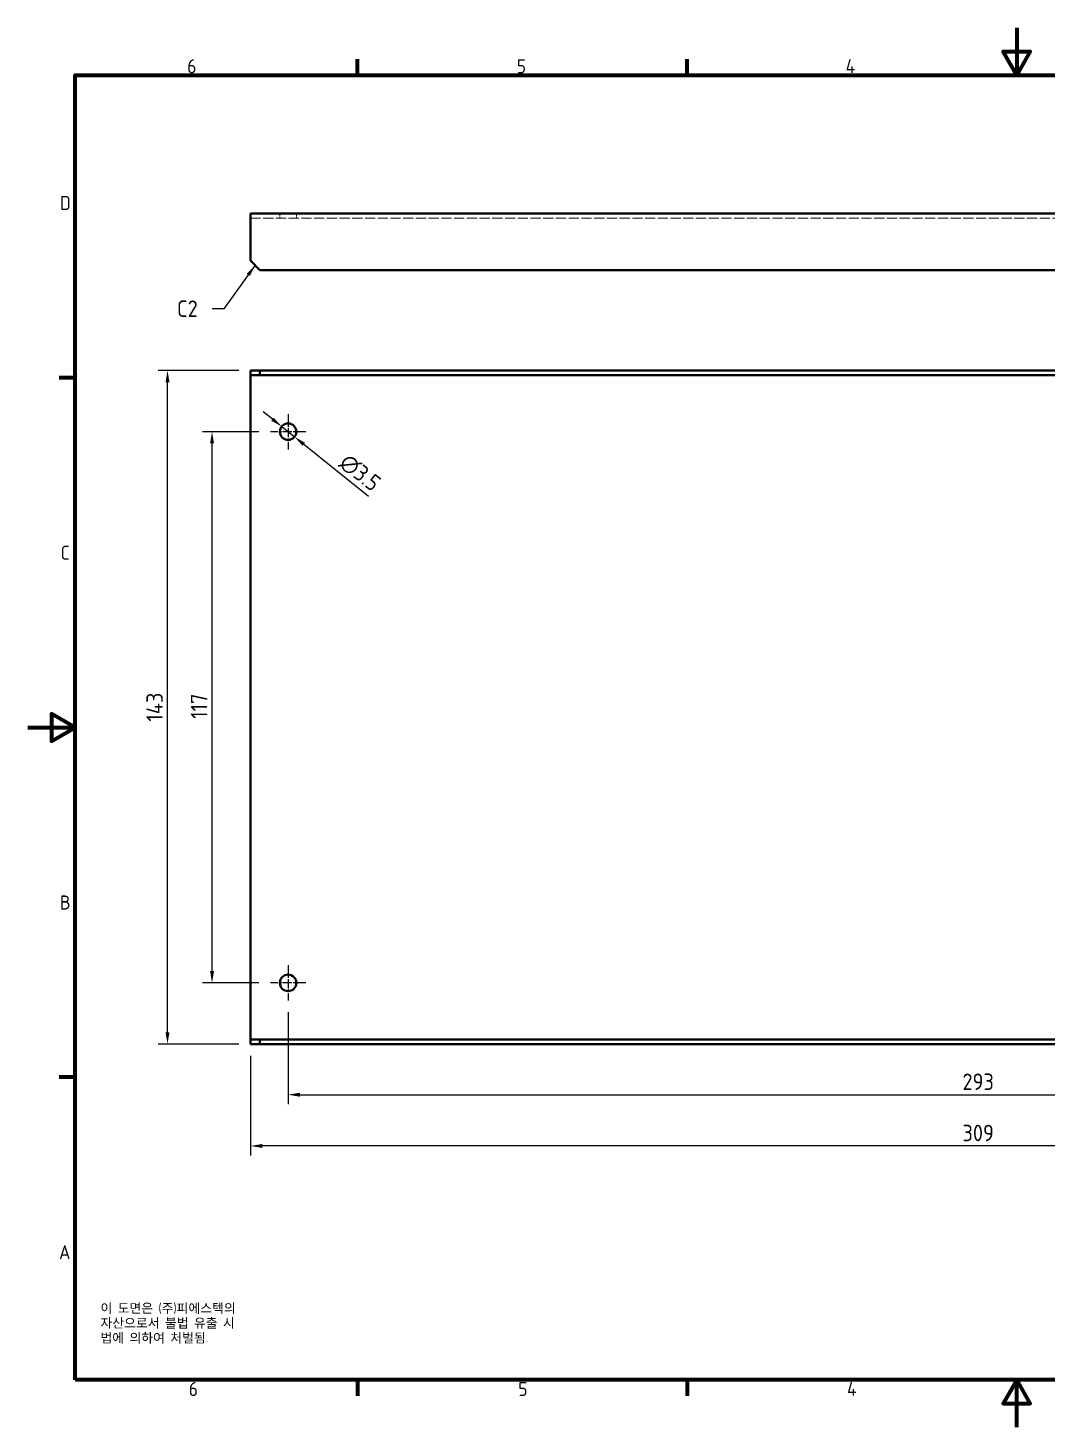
# Model space of a CAD drawing. Header units: millimetres. Extents: x 0 to 420, y 0 to 297.
# Drawn here: x 0 to 216.4, y 0 to 297 of the extents above; entities that cross this region are included whole.
import ezdxf

# ---------------------------------------------------------------- set-up
doc = ezdxf.new("R2010")
doc.units = ezdxf.units.MM
doc.linetypes.add('CHAIN', pattern=[0.35429999999999995, 0.2362, -0.0295, 0.0591, -0.0295])
doc.linetypes.add('DASHED', pattern=[0.2067, 0.1654, -0.0413])
doc.layers.get('0').update_dxf_attribs({"color": 3, "lineweight": 25})
for name, color, linetype, lineweight in [('가려진 것(ISO)', 2, 'DASHED', 18), ('가시적인 것(ISO)', 3, 'Continuous', 40), ('경계(ISO)', 7, 'Continuous', 70), ('기호(ISO)', 5, 'Continuous', 25), ('중심 표식(ISO)', 1, 'Continuous', 25), ('치수(ISO)', 7, 'Continuous', 25)]:
    doc.layers.add(name, color=color, linetype=linetype, lineweight=lineweight)
doc.styles.add('문자 텍스트_M2B', font='isocp.shx')
doc.styles.add('문자 텍스트_PSTEK_POSCO', font='isocp.shx')
doc.styles.add('치수 텍스트_PSTEK_POSCO', font='isocp.shx')
doc.dimstyles.new('치수_PSTEK_POSCO', dxfattribs={"dimtxt": 3.5, "dimasz": 2.5, "dimexe": 2, "dimexo": 2.5, "dimgap": 1, "dimtad": 1, "dimrnd": 1e-08, "dimdsep": 46, "dimtxsty": '치수 텍스트_PSTEK_POSCO', "dimcen": 0.09, "dimdle": 10, "dimclrd": 7, "dimclre": 7, "dimclrt": 2, "dimadec": 1, "dimazin": 2, "dimtfac": 1, "dimtmove": 0, "dimatfit": 3, "dimfxl": 0, "dimtolj": 1, "dimlwd": -1, "dimlwe": -1, "dimarcsym": 0})
doc.dimstyles.new('치수_PSTEK_POSCO$7', dxfattribs={"dimtxt": 3.5, "dimasz": 2.5, "dimexe": 2, "dimexo": 2.5, "dimgap": 1, "dimtad": 1, "dimrnd": 1e-08, "dimdsep": 46, "dimtxsty": '치수 텍스트_PSTEK_POSCO', "dimcen": 0.09, "dimdle": 10, "dimclrd": 7, "dimclre": 7, "dimclrt": 2, "dimadec": 1, "dimazin": 2, "dimtfac": 1, "dimtmove": 0, "dimatfit": 3, "dimfxl": 0, "dimtolj": 1, "dimlwd": -1, "dimlwe": -1, "dimarcsym": 0})

# ---------------------------------------------------------------- blocks, each defined once
blk = doc.blocks.new('경계 Default Border')
at = {"layer": '경계(ISO)'}
for p, q in [((70, 287.0000076293945), (70, 290.4000091552734)), ((140, 287.0000076293945), (140, 290.4000091552734)), ((10, 222.7499961853027), (6.599999666213989, 222.7499961853027)), ((10, 74.25000190734863), (6.599999666213989, 74.25000190734863)), ((70, 10), (70, 6.599999666213989)), ((140, 10), (140, 6.599999666213989))]:
    blk.add_line(p, q, dxfattribs=at)
at = {"layer": '경계(ISO)', "flags": 128}
for points in [[(210, 297.0000076293945), (210, 287.0000076293945), (207.1132469177246, 292.0000076293945), (212.8867530822754, 292.0000076293945), (210, 287.0000076293945)], [(10, 10), (10, 287.0000076293945), (410, 287.0000076293945), (410, 10), (10, 10)], [(0, 148.5000038146973), (10, 148.5000038146973), (5, 151.3867473602295), (5, 145.6132507324219), (10, 148.5000038146973)], [(210, 0), (210, 10), (207.1132469177246, 5), (212.8867530822754, 5), (210, 10)]]:
    blk.add_lwpolyline(points, dxfattribs=at)
at = {"layer": '경계(ISO)', "color": 2, "char_height": 3.00000011920929, "attachment_point": 7, "style": '문자 텍스트_M2B'}
for s, insert in [('6', (33.83253864943981, 287.3713945155963)), ('5', (103.8325386494398, 287.3713945155963)), ('4', (173.6662693321705, 287.4)), ('D', (6.766269272565841, 258.3463944559917)), ('C', (6.932538589835167, 184.0963944559917)), ('B', (6.766269272565841, 109.8463944559917)), ('A', (6.59999988079071, 35.61784856929444)), ('6', (34.14453946055966, 6.57139439638704)), ('5', (104.1445394605597, 6.57139439638704)), ('4', (173.9734701308116, 6.59999988079071))]:
    blk.add_mtext(s, dxfattribs=dict(at, insert=insert))
blk = doc.blocks.new('*D22')
at = {"layer": 'Defpoints', "color": 0, "transparency": 16777216}
for p in [(55.25413340147473, 90.54111497643521), (348.2541334014747, 90.54111497643515), (348.2541334014747, 70.54111497643515)]:
    blk.add_point(p, dxfattribs=at)
at = {"layer": '치수(ISO)', "color": 7, "transparency": 16777216}
for p, q in [((55.25413340147473, 88.04111497643521), (55.25413340147473, 68.54111497643515)), ((348.2541334014747, 88.04111497643515), (348.2541334014747, 68.54111497643515)), ((57.75413340147473, 70.54111497643515), (345.7541334014747, 70.54111497643515))]:
    blk.add_line(p, q, dxfattribs=at)
for points in [[(57.75413340147473, 70.95778164310182), (57.75413340147473, 70.12444830976848), (55.25413340147473, 70.54111497643515)], [(345.7541334014747, 70.95778164310182), (345.7541334014747, 70.12444830976848), (348.2541334014747, 70.54111497643515)]]:
    blk.add_solid(points, dxfattribs=at)
at = {"layer": '치수(ISO)', "color": 2, "transparency": 16777216, "insert": (198.4810919733165, 73.29145946462413), "char_height": 3.5, "attachment_point": 4, "style": '치수 텍스트_PSTEK_POSCO'}
blk.add_mtext('\\A1;293', dxfattribs=at)
blk = doc.blocks.new('*D23')
at = {"layer": 'Defpoints', "color": 0, "transparency": 16777216}
for p in [(47.25413340147472, 81.2911149764352), (356.2541334014747, 81.29111497643521), (47.25413340147472, 59.66496917213015)]:
    blk.add_point(p, dxfattribs=at)
at = {"layer": '치수(ISO)', "color": 7, "transparency": 16777216}
for p, q in [((47.25413340147472, 78.7911149764352), (47.25413340147472, 57.66496917213015)), ((356.2541334014747, 78.79111497643521), (356.2541334014747, 57.66496917213015)), ((353.7541334014747, 59.66496917213015), (49.75413340147472, 59.66496917213015))]:
    blk.add_line(p, q, dxfattribs=at)
for points in [[(49.75413340147472, 60.08163583879681), (49.75413340147472, 59.24830250546349), (47.25413340147472, 59.66496917213015)], [(353.7541334014747, 60.08163583879681), (353.7541334014747, 59.24830250546349), (356.2541334014747, 59.66496917213015)]]:
    blk.add_solid(points, dxfattribs=at)
at = {"layer": '치수(ISO)', "color": 2, "transparency": 16777216, "insert": (198.4788448132217, 62.41496917213015), "char_height": 3.5, "attachment_point": 4, "style": '치수 텍스트_PSTEK_POSCO'}
blk.add_mtext('\\A1;309', dxfattribs=at)
blk = doc.blocks.new('*D24')
at = {"layer": 'Defpoints', "color": 0, "transparency": 16777216}
for p in [(39.09993727158484, 211.2911149764352), (51.50413340147477, 211.2911149764352), (51.50413340147473, 94.29111497643521)]:
    blk.add_point(p, dxfattribs=at)
at = {"layer": '치수(ISO)', "color": 7, "transparency": 16777216}
for p, q in [((49.00413340147477, 211.2911149764352), (37.09993727158484, 211.2911149764352)), ((39.09993727158481, 96.79111497643521), (39.09993727158484, 208.7911149764352)), ((49.00413340147473, 94.29111497643521), (37.09993727158481, 94.29111497643521))]:
    blk.add_line(p, q, dxfattribs=at)
for points in [[(38.68327060491817, 208.7911149764352), (39.5166039382515, 208.7911149764352), (39.09993727158484, 211.2911149764352)], [(38.68327060491814, 96.79111497643521), (39.51660393825147, 96.79111497643521), (39.09993727158481, 94.29111497643521)]]:
    blk.add_solid(points, dxfattribs=at)
at = {"layer": '치수(ISO)', "color": 2, "transparency": 16777216, "insert": (36.34993727158479, 150.3411149764352), "char_height": 3.5, "attachment_point": 4, "rotation": 90, "style": '치수 텍스트_PSTEK_POSCO'}
blk.add_mtext('\\A1;117', dxfattribs=at)
blk = doc.blocks.new('*D25')
at = {"layer": 'Defpoints', "color": 0, "transparency": 16777216}
for p in [(29.63649046664053, 224.2911149764352), (47.25413340147472, 224.2911149764352), (47.25413340147472, 81.2911149764352)]:
    blk.add_point(p, dxfattribs=at)
at = {"layer": '치수(ISO)', "color": 7, "transparency": 16777216}
for p, q in [((44.75413340147472, 224.2911149764352), (27.63649046664053, 224.2911149764352)), ((29.6364904666405, 83.79111497643521), (29.63649046664053, 221.7911149764352)), ((44.75413340147472, 81.2911149764352), (27.6364904666405, 81.29111497643521))]:
    blk.add_line(p, q, dxfattribs=at)
for points in [[(29.21982379997386, 221.7911149764352), (30.0531571333072, 221.7911149764352), (29.63649046664053, 224.2911149764352)], [(29.21982379997383, 83.79111497643521), (30.05315713330716, 83.79111497643521), (29.6364904666405, 81.29111497643521)]]:
    blk.add_solid(points, dxfattribs=at)
at = {"layer": '치수(ISO)', "color": 2, "transparency": 16777216, "insert": (26.88649046664049, 149.7436276030199), "char_height": 3.5, "attachment_point": 4, "rotation": 90, "style": '치수 텍스트_PSTEK_POSCO'}
blk.add_mtext('\\A1;143', dxfattribs=at)
blk = doc.blocks.new('*D26')
at = {"layer": 'Defpoints', "color": 0, "transparency": 16777216}
for p in [(53.88872775686514, 212.3857233199391), (56.61953904608447, 210.1965066329315)]:
    blk.add_point(p, dxfattribs=at)
at = {"layer": '치수(ISO)', "color": 7, "transparency": 16777216}
for p, q in [((51.93814826456565, 213.9494495249446), (49.98756877226616, 215.51317572995)), ((53.88872775686514, 212.3857233199391), (56.61953904608447, 210.1965066329315)), ((58.57011853838395, 208.6327804279261), (72.3588463495941, 197.5787346445072))]:
    blk.add_line(p, q, dxfattribs=at)
for points in [[(52.19876929873321, 214.2745461069944), (51.67752723039808, 213.6243529428946), (53.88872775686514, 212.3857233199391)], [(58.83073957255151, 208.957877009976), (58.30949750421638, 208.3076838458761), (56.61953904608447, 210.1965066329315)]]:
    blk.add_solid(points, dxfattribs=at)
at = {"layer": '치수(ISO)', "color": 2, "transparency": 16777216, "insert": (66.90473350574828, 205.4757412724294), "char_height": 3.5, "attachment_point": 4, "rotation": 321.28180341064785, "style": '치수 텍스트_PSTEK_POSCO'}
blk.add_mtext('\\A1;∅3.5', dxfattribs=at)

msp = doc.modelspace()

# ---------------------------------------------------------------- linework, layer by layer
at = {"layer": '가려진 것(ISO)', "ltscale": 13.0803279876709}
msp.add_line((47.25413340150403, 256.6162631247766), (266.254133401504, 256.6162631247766), dxfattribs=at)
at = {"layer": '가려진 것(ISO)', "ltscale": 1.904596567153931}
for p, q in [((53.50413340150407, 256.6162631247734), (53.50413340150407, 257.6162631247734)), ((57.00413340150408, 256.6162631247734), (57.00413340150408, 257.6162631247734))]:
    msp.add_line(p, q, dxfattribs=at)
at = {"layer": '가시적인 것(ISO)'}
for p, q in [((266.254133401504, 257.6162631247767), (47.25413340150403, 257.6162631247766)), ((47.25413340150403, 257.6162631247766), (47.25413340150403, 255.6162631247772)), ((47.25413340150403, 247.6162631247772), (47.25413340150403, 255.6162631247772)), ((49.25413340150403, 245.6162631247772), (47.25413340150403, 247.6162631247772)), ((264.254133401504, 245.6162631247772), (49.25413340150403, 245.6162631247772)), ((49.25413340147472, 224.2911149764352), (47.25413340147472, 224.2911149764352)), ((47.25413340147472, 224.2911149764352), (47.25413340147472, 223.2911149764352)), ((47.25413340147472, 223.2911149764352), (49.25413340147472, 223.2911149764352)), ((47.25413340147472, 223.2911149764352), (47.25413340147472, 222.2911149764352)), ((49.25413340147472, 223.2911149764352), (49.25413340147472, 224.2911149764352)), ((264.2541334014747, 224.2911149764352), (49.25413340147472, 224.2911149764352)), ((264.2541334014747, 223.2911149764352), (49.25413340147472, 223.2911149764352)), ((47.25413340147472, 83.29111497643517), (47.25413340147472, 222.2911149764352)), ((47.25413340147472, 82.29111497643517), (47.25413340147472, 83.29111497643517)), ((49.25413340147472, 82.29111497643518), (47.25413340147472, 82.29111497643518)), ((47.25413340147472, 82.29111497643518), (47.25413340147472, 81.2911149764352)), ((47.25413340147472, 81.2911149764352), (49.25413340147472, 81.2911149764352)), ((49.25413340147472, 81.2911149764352), (49.25413340147472, 82.29111497643518)), ((49.25413340147472, 82.29111497643518), (354.2541334014747, 82.29111497643522)), ((49.25413340147472, 81.2911149764352), (354.2541334014747, 81.29111497643521))]:
    msp.add_line(p, q, dxfattribs=at)
for centre in [(55.25413340147477, 211.2911149764352), (55.25413340147473, 94.29111497643521)]:
    msp.add_circle(centre, 1.75, dxfattribs=at)
at = {"layer": '중심 표식(ISO)', "linetype": 'CHAIN', "ltscale": 8.333955764770508}
for p, q in [((55.25413340147477, 215.0411149764352), (55.25413340147477, 207.5411149764352)), ((59.00413340147477, 211.2911149764352), (51.50413340147477, 211.2911149764352)), ((55.25413340147473, 98.04111497643521), (55.25413340147473, 90.54111497643521)), ((59.00413340147473, 94.29111497643521), (51.50413340147473, 94.29111497643521))]:
    msp.add_line(p, q, dxfattribs=at)

# ---------------------------------------------------------------- block references
msp.add_blockref('경계 Default Border', (0, 0))

# ---------------------------------------------------------------- texts
at = {"layer": '기호(ISO)', "color": 2, "insert": (31.66030786343521, 237.4058806931047), "char_height": 3.499999940395355, "attachment_point": 4, "style": '치수 텍스트_PSTEK_POSCO'}
msp.add_mtext('{C2}', dxfattribs=at)
at = {"layer": '기호(ISO)', "color": 7, "insert": (15.39462540488438, 26.22827243992431), "char_height": 2.000000029802322, "width": 51.24013826054251, "attachment_point": 1, "line_spacing_factor": 0.9442214369773865, "style": '문자 텍스트_PSTEK_POSCO'}
msp.add_mtext('{이 도면은 (주)피에스텍의\\P자산으로서 불법 유출 시 \\P법에 의하여 처벌됨.}', dxfattribs=at)

# ---------------------------------------------------------------- dimensions: what is measured, and where the dimension line sits
at = {"layer": '치수(ISO)', "color": 7}
for base, p1, p2, angle, picture, middle in [((29.63649046664053, 224.2911149764352), (47.25413340147472, 81.2911149764352), (47.25413340147472, 224.2911149764352), 270, '*D25', (29.63649046664049, 152.7911149764352)), ((39.09993727158484, 211.2911149764352), (51.50413340147473, 94.29111497643521), (51.50413340147477, 211.2911149764352), 90, '*D24', (39.09993727158479, 152.7911149764352)), ((348.2541334014747, 70.54111497643515), (55.25413340147473, 90.54111497643521), (348.2541334014747, 90.54111497643515), 180, '*D22', (201.7541334014747, 70.54111497643515))]:
    dim = msp.add_linear_dim(base=base, p1=p1, p2=p2, angle=angle, dimstyle='치수_PSTEK_POSCO', override={"dimdec": 2, "dimtp": 0, "dimtm": -0, "dimtdec": 2, "dimtofl": 0, "dimatfit": 1}, dxfattribs=at)
    dim.commit()
    dim.dimension.update_dxf_attribs({"geometry": picture, "text_midpoint": middle, "dimtype": 160})
dim = msp.add_diameter_dim_2p(p1=(53.88872775686514, 212.3857233199391), p2=(56.61953904608447, 210.1965066329315), dimstyle='치수_PSTEK_POSCO', override={"dimdec": 2, "dimlfac": 1, "dimtp": 0, "dimtm": -0, "dimtdec": 2, "dimatfit": 2}, dxfattribs=at)
dim.commit()
dim.dimension.update_dxf_attribs({"geometry": '*D26', "text_midpoint": (68.38162461645831, 200.7671644787046), "dimtype": 163})
dim = msp.add_linear_dim(base=(47.25413340147472, 59.66496917213015), p1=(356.2541334014747, 81.29111497643521), p2=(47.25413340147472, 81.2911149764352), dimstyle='치수_PSTEK_POSCO', override={"dimdec": 2, "dimtp": 0, "dimtm": -0, "dimtdec": 2, "dimtofl": 0, "dimatfit": 1}, dxfattribs=at)
dim.commit()
dim.dimension.update_dxf_attribs({"geometry": '*D23', "text_midpoint": (201.7541334014748, 59.66496917213015), "dimtype": 160})

# ---------------------------------------------------------------- leaders
at = {"layer": '기호(ISO)', "color": 7, "annotation_type": 0, "has_hookline": 1, "hookline_direction": 1, "text_width": 4.223303211175366}
msp.add_leader([(48.25413340150403, 246.6162631247772), (41.60846028634018, 237.4058806931047), (39.10846028634018, 237.4058806931047)], dimstyle='치수_PSTEK_POSCO$7', override={"dimtad": 0}, dxfattribs=at)

doc.saveas('drawing.dxf')
